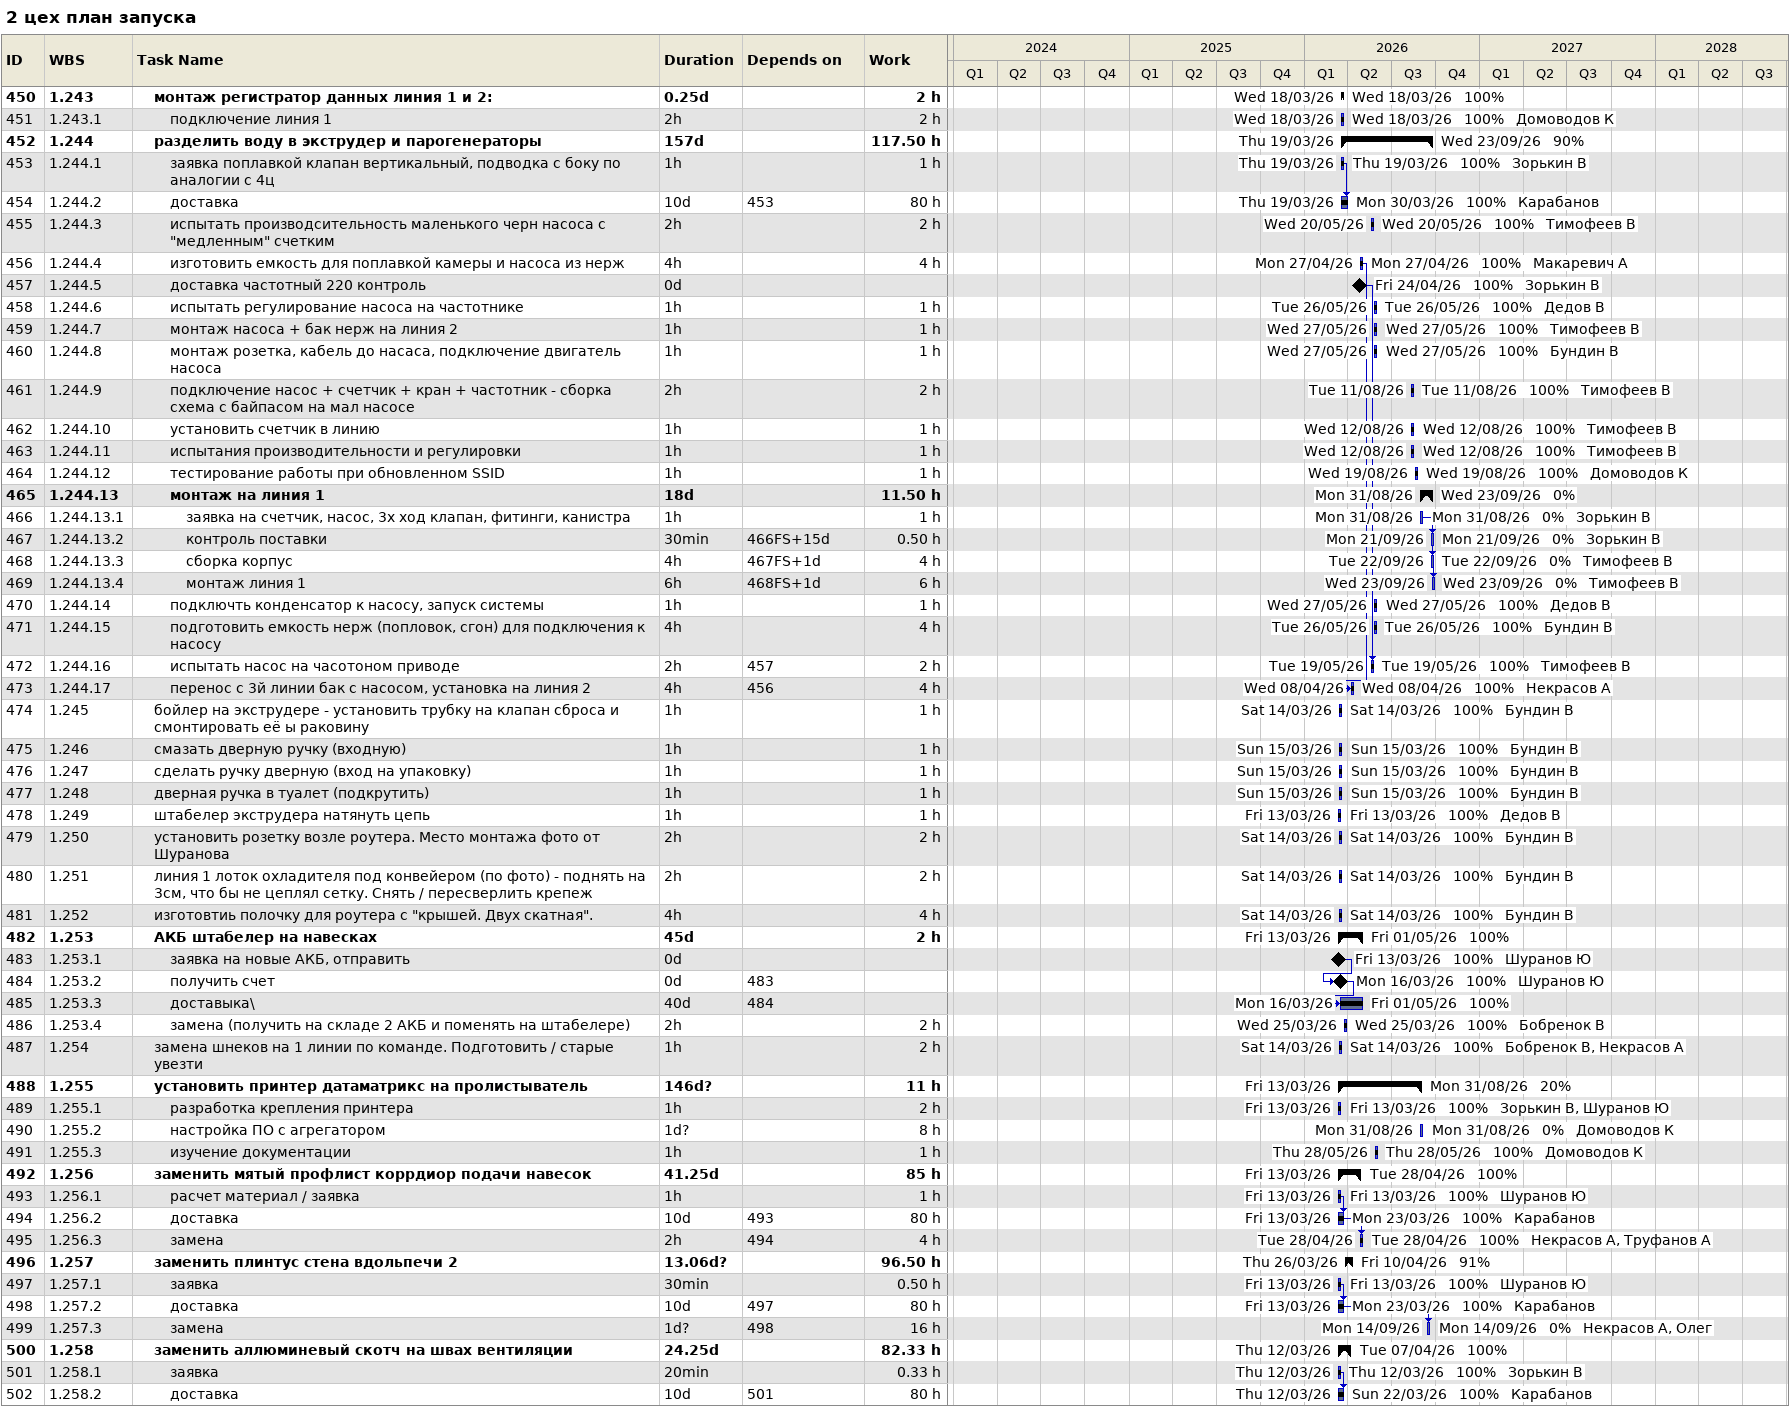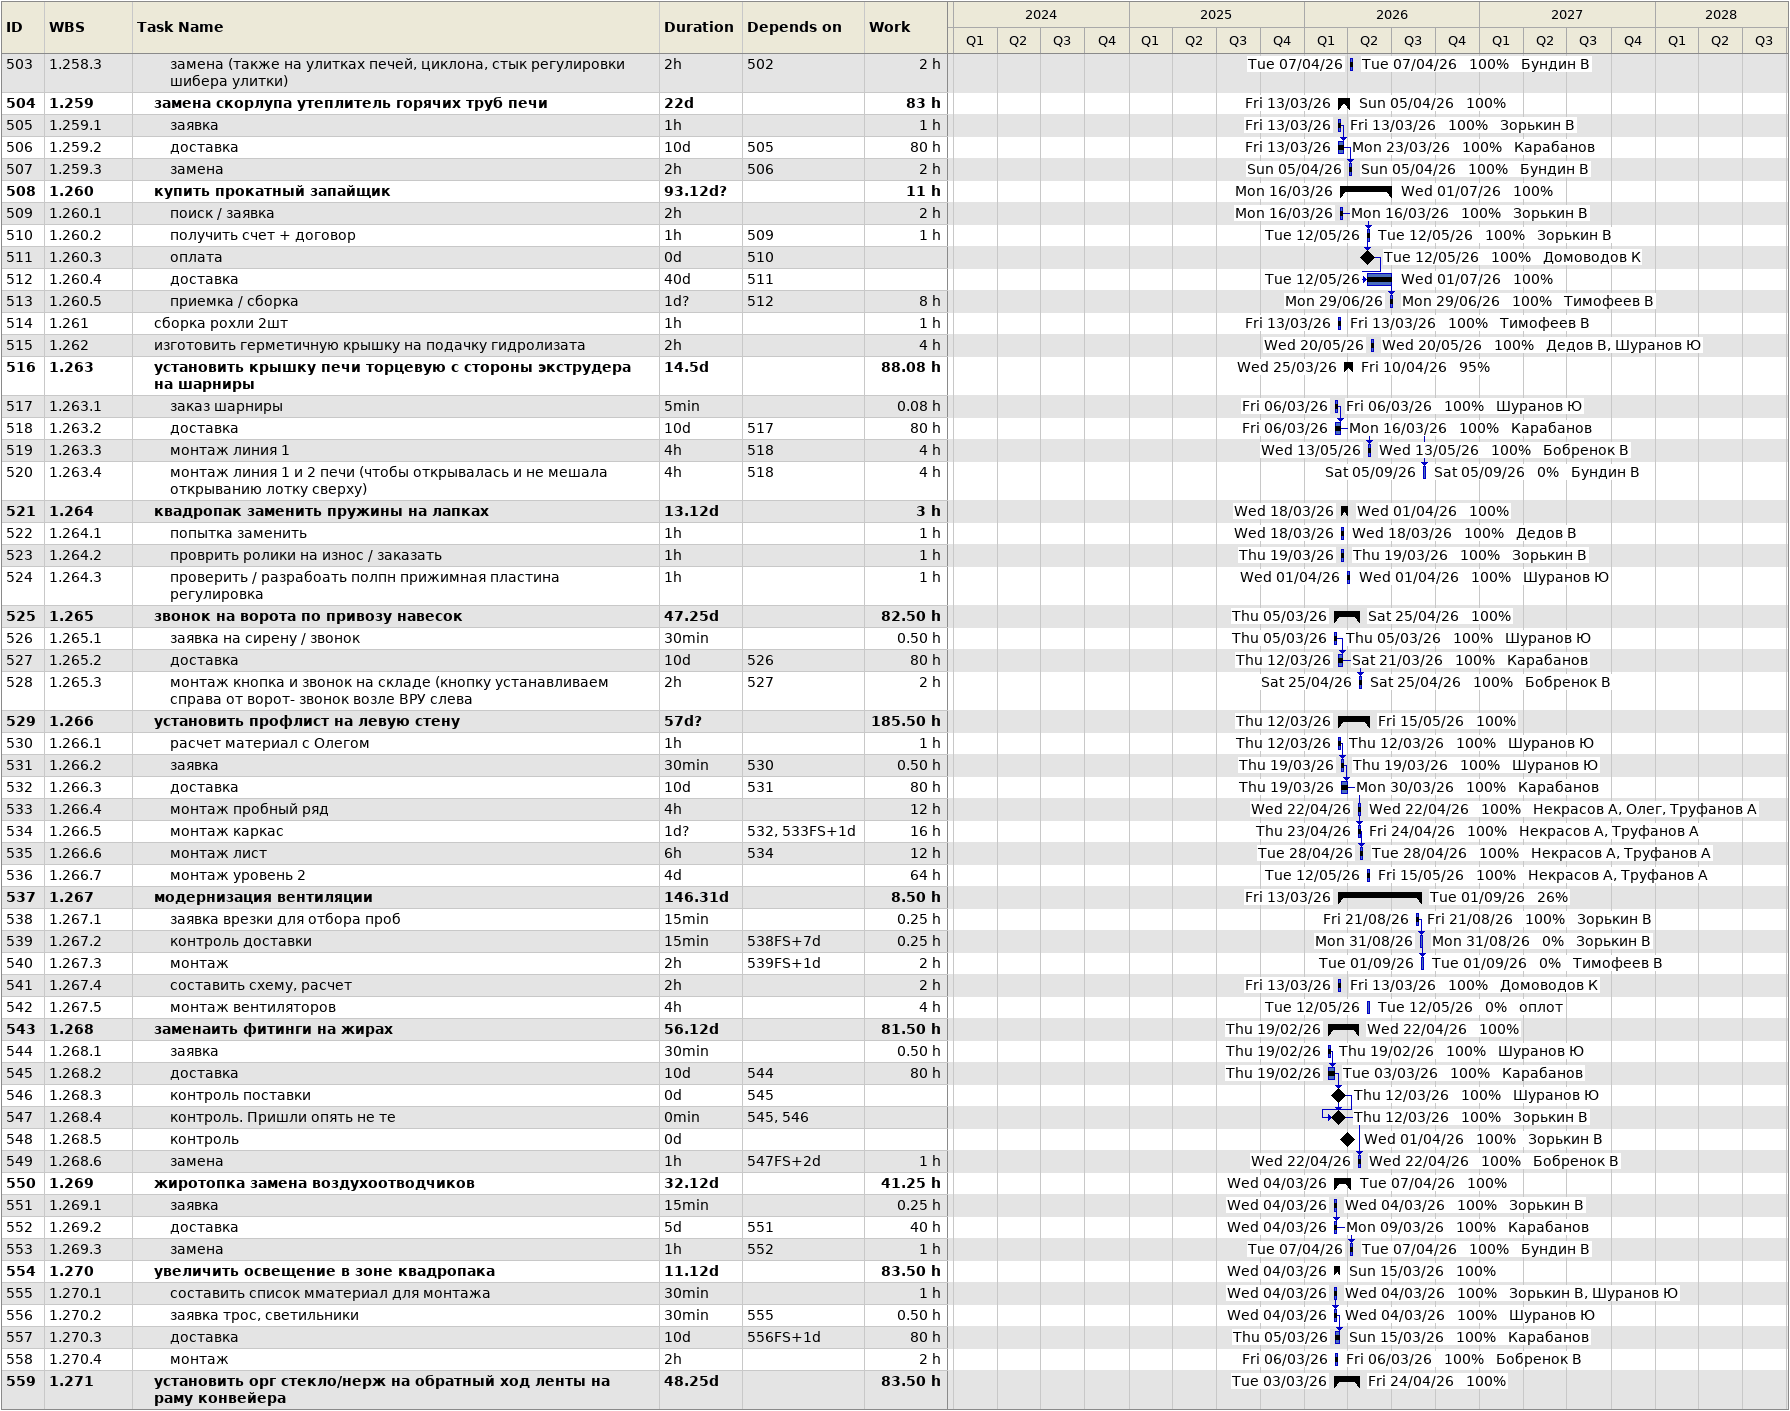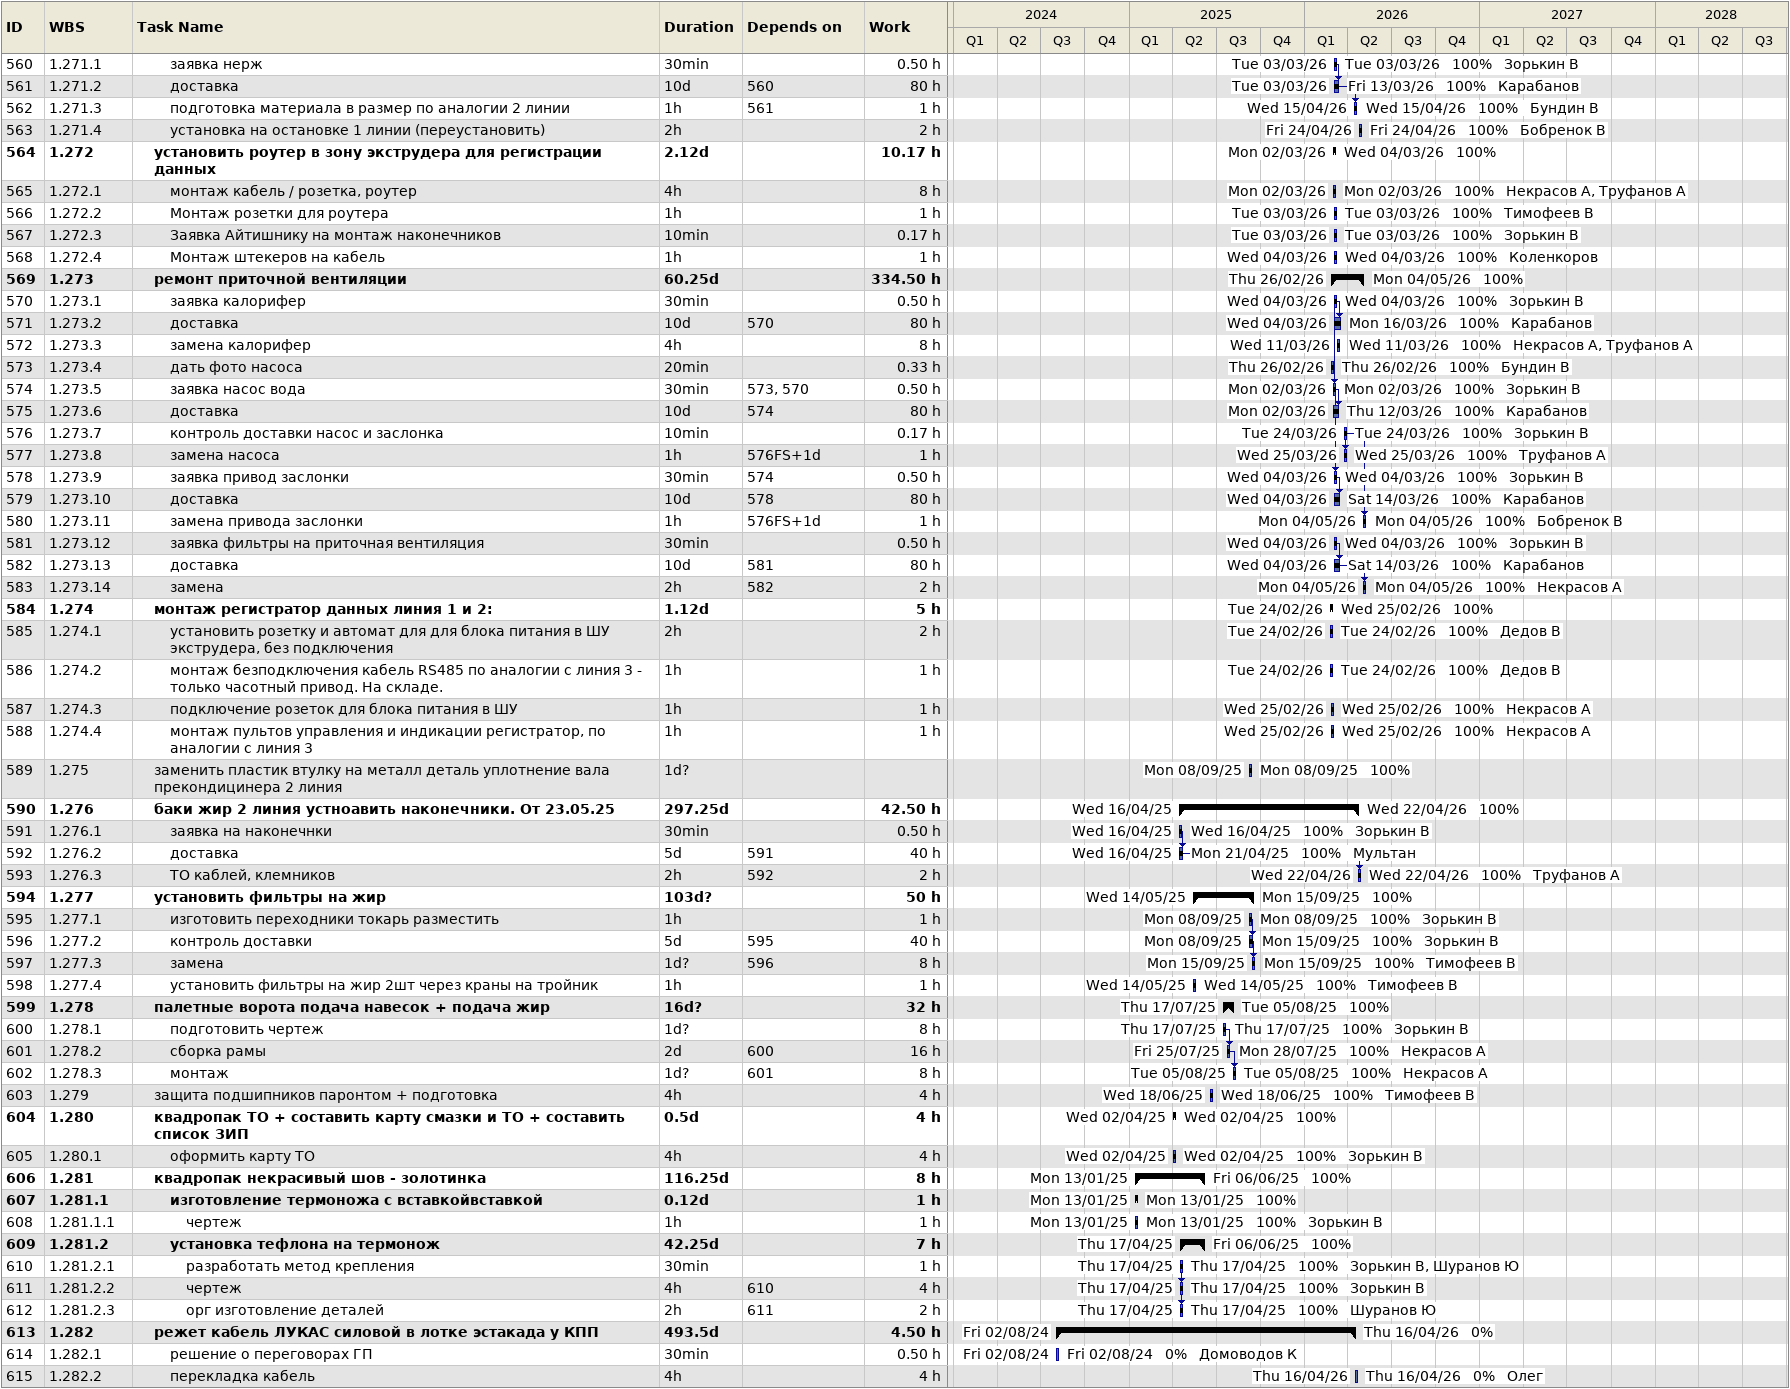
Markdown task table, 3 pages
2 цех план запуска

| ID | WBS | Task | Duration | Start | Finish | Predecessors | Resources | % complete | Work (h) |
|---|---|---|---|---|---|---|---|---|---|
| 450 | 1.243 | **монтаж регистратор данных линия 1 и 2:** | 0.25d | 2026-03-18 | 2026-03-18 |  |  | 100 | 2 |
| 451 | 1.243.1 | подключение линия 1 | 2h | 2026-03-18 | 2026-03-18 |  | Домоводов К | 100 | 2 |
| 452 | 1.244 | **разделить воду в экструдер и парогенераторы** | 157d | 2026-03-19 | 2026-09-23 |  |  | 90 | 117.50 |
| 453 | 1.244.1 | заявка поплавкой клапан вертикальный, подводка с боку по аналогии с 4ц | 1h | 2026-03-19 | 2026-03-19 |  | Зорькин В | 100 | 1 |
| 454 | 1.244.2 | доставка | 10d | 2026-03-19 | 2026-03-30 | 453 | Карабанов | 100 | 80 |
| 455 | 1.244.3 | испытать производсительность маленького черн насоса с "медленным" счетким | 2h | 2026-05-20 | 2026-05-20 |  | Тимофеев В | 100 | 2 |
| 456 | 1.244.4 | изготовить емкость для поплавкой камеры и насоса из нерж | 4h | 2026-04-27 | 2026-04-27 |  | Макаревич А | 100 | 4 |
| 457 | 1.244.5 | доставка частотный 220 контроль | 0d | 2026-04-24 | 2026-04-24 |  | Зорькин В | 100 |  |
| 458 | 1.244.6 | испытать регулирование насоса на частотнике | 1h | 2026-05-26 | 2026-05-26 |  | Дедов В | 100 | 1 |
| 459 | 1.244.7 | монтаж насоса + бак нерж на линия 2 | 1h | 2026-05-27 | 2026-05-27 |  | Тимофеев В | 100 | 1 |
| 460 | 1.244.8 | монтаж розетка, кабель до насаса, подключение двигатель насоса | 1h | 2026-05-27 | 2026-05-27 |  | Бундин В | 100 | 1 |
| 461 | 1.244.9 | подключение насос + счетчик + кран + частотник - сборка схема с байпасом на мал насосе | 2h | 2026-08-11 | 2026-08-11 |  | Тимофеев В | 100 | 2 |
| 462 | 1.244.10 | установить счетчик в линию | 1h | 2026-08-12 | 2026-08-12 |  | Тимофеев В | 100 | 1 |
| 463 | 1.244.11 | испытания производительности и регулировки | 1h | 2026-08-12 | 2026-08-12 |  | Тимофеев В | 100 | 1 |
| 464 | 1.244.12 | тестирование работы при обновленном SSID | 1h | 2026-08-19 | 2026-08-19 |  | Домоводов К | 100 | 1 |
| 465 | 1.244.13 | **монтаж на линия 1** | 18d | 2026-08-31 | 2026-09-23 |  |  | 0 | 11.50 |
| 466 | 1.244.13.1 | заявка на счетчик, насос, 3х ход клапан, фитинги, канистра | 1h | 2026-08-31 | 2026-08-31 |  | Зорькин В | 0 | 1 |
| 467 | 1.244.13.2 | контроль поставки | 30min | 2026-09-21 | 2026-09-21 | 466FS+15d | Зорькин В | 0 | 0.50 |
| 468 | 1.244.13.3 | сборка корпус | 4h | 2026-09-22 | 2026-09-22 | 467FS+1d | Тимофеев В | 0 | 4 |
| 469 | 1.244.13.4 | монтаж линия 1 | 6h | 2026-09-23 | 2026-09-23 | 468FS+1d | Тимофеев В | 0 | 6 |
| 470 | 1.244.14 | подключть конденсатор к насосу, запуск системы | 1h | 2026-05-27 | 2026-05-27 |  | Дедов В | 100 | 1 |
| 471 | 1.244.15 | подготовить емкость нерж (попловок, сгон) для подключения к насосу | 4h | 2026-05-26 | 2026-05-26 |  | Бундин В | 100 | 4 |
| 472 | 1.244.16 | испытать насос на часотоном приводе | 2h | 2026-05-19 | 2026-05-19 | 457 | Тимофеев В | 100 | 2 |
| 473 | 1.244.17 | перенос с 3й линии бак с насосом, установка на линия 2 | 4h | 2026-04-08 | 2026-04-08 | 456 | Некрасов А | 100 | 4 |
| 474 | 1.245 | бойлер на экструдере - установить трубку на клапан сброса и смонтировать её ы раковину | 1h | 2026-03-14 | 2026-03-14 |  | Бундин В | 100 | 1 |
| 475 | 1.246 | смазать дверную ручку (входную) | 1h | 2026-03-15 | 2026-03-15 |  | Бундин В | 100 | 1 |
| 476 | 1.247 | сделать ручку дверную (вход на упаковку) | 1h | 2026-03-15 | 2026-03-15 |  | Бундин В | 100 | 1 |
| 477 | 1.248 | дверная ручка в туалет (подкрутить) | 1h | 2026-03-15 | 2026-03-15 |  | Бундин В | 100 | 1 |
| 478 | 1.249 | штабелер экструдера натянуть цепь | 1h | 2026-03-13 | 2026-03-13 |  | Дедов В | 100 | 1 |
| 479 | 1.250 | установить розетку возле роутера. Место монтажа фото от Шуранова | 2h | 2026-03-14 | 2026-03-14 |  | Бундин В | 100 | 2 |
| 480 | 1.251 | линия 1 лоток охладителя под конвейером (по фото) - поднять на 3см, что бы не цеплял сетку. Снять / пересверлить крепеж | 2h | 2026-03-14 | 2026-03-14 |  | Бундин В | 100 | 2 |
| 481 | 1.252 | изготовтиь полочку для роутера с "крышей. Двух скатная". | 4h | 2026-03-14 | 2026-03-14 |  | Бундин В | 100 | 4 |
| 482 | 1.253 | **АКБ штабелер на навесках** | 45d | 2026-03-13 | 2026-05-01 |  |  | 100 | 2 |
| 483 | 1.253.1 | заявка на новые АКБ, отправить | 0d | 2026-03-13 | 2026-03-13 |  | Шуранов Ю | 100 |  |
| 484 | 1.253.2 | получить счет | 0d | 2026-03-16 | 2026-03-16 | 483 | Шуранов Ю | 100 |  |
| 485 | 1.253.3 | доставыка\ | 40d | 2026-03-16 | 2026-05-01 | 484 |  | 100 |  |
| 486 | 1.253.4 | замена (получить на складе 2 АКБ и поменять на штабелере) | 2h | 2026-03-25 | 2026-03-25 |  | Бобренок В | 100 | 2 |
| 487 | 1.254 | замена шнеков на 1 линии по команде. Подготовить / старые увезти | 1h | 2026-03-14 | 2026-03-14 |  | Бобренок В, Некрасов А | 100 | 2 |
| 488 | 1.255 | **установить принтер датаматрикс на пролистыватель** | 146d? | 2026-03-13 | 2026-08-31 |  |  | 20 | 11 |
| 489 | 1.255.1 | разработка крепления принтера | 1h | 2026-03-13 | 2026-03-13 |  | Зорькин В, Шуранов Ю | 100 | 2 |
| 490 | 1.255.2 | настройка ПО с агрегатором | 1d? | 2026-08-31 | 2026-08-31 |  | Домоводов К | 0 | 8 |
| 491 | 1.255.3 | изучение документации | 1h | 2026-05-28 | 2026-05-28 |  | Домоводов К | 100 | 1 |
| 492 | 1.256 | **заменить мятый профлист коррдиор подачи навесок** | 41.25d | 2026-03-13 | 2026-04-28 |  |  | 100 | 85 |
| 493 | 1.256.1 | расчет материал / заявка | 1h | 2026-03-13 | 2026-03-13 |  | Шуранов Ю | 100 | 1 |
| 494 | 1.256.2 | доставка | 10d | 2026-03-13 | 2026-03-23 | 493 | Карабанов | 100 | 80 |
| 495 | 1.256.3 | замена | 2h | 2026-04-28 | 2026-04-28 | 494 | Некрасов А, Труфанов А | 100 | 4 |
| 496 | 1.257 | **заменить плинтус стена вдольпечи 2** | 13.06d? | 2026-03-26 | 2026-04-10 |  |  | 91 | 96.50 |
| 497 | 1.257.1 | заявка | 30min | 2026-03-13 | 2026-03-13 |  | Шуранов Ю | 100 | 0.50 |
| 498 | 1.257.2 | доставка | 10d | 2026-03-13 | 2026-03-23 | 497 | Карабанов | 100 | 80 |
| 499 | 1.257.3 | замена | 1d? | 2026-09-14 | 2026-09-14 | 498 | Некрасов А, Олег | 0 | 16 |
| 500 | 1.258 | **заменить аллюминевый скотч на швах вентиляции** | 24.25d | 2026-03-12 | 2026-04-07 |  |  | 100 | 82.33 |
| 501 | 1.258.1 | заявка | 20min | 2026-03-12 | 2026-03-12 |  | Зорькин В | 100 | 0.33 |
| 502 | 1.258.2 | доставка | 10d | 2026-03-12 | 2026-03-22 | 501 | Карабанов | 100 | 80 |
| 503 | 1.258.3 | замена (также на улитках печей, циклона, стык регулировки шибера улитки) | 2h | 2026-04-07 | 2026-04-07 | 502 | Бундин В | 100 | 2 |
| 504 | 1.259 | **замена скорлупа утеплитель горячих труб печи** | 22d | 2026-03-13 | 2026-04-05 |  |  | 100 | 83 |
| 505 | 1.259.1 | заявка | 1h | 2026-03-13 | 2026-03-13 |  | Зорькин В | 100 | 1 |
| 506 | 1.259.2 | доставка | 10d | 2026-03-13 | 2026-03-23 | 505 | Карабанов | 100 | 80 |
| 507 | 1.259.3 | замена | 2h | 2026-04-05 | 2026-04-05 | 506 | Бундин В | 100 | 2 |
| 508 | 1.260 | **купить прокатный запайщик** | 93.12d? | 2026-03-16 | 2026-07-01 |  |  | 100 | 11 |
| 509 | 1.260.1 | поиск / заявка | 2h | 2026-03-16 | 2026-03-16 |  | Зорькин В | 100 | 2 |
| 510 | 1.260.2 | получить счет + договор | 1h | 2026-05-12 | 2026-05-12 | 509 | Зорькин В | 100 | 1 |
| 511 | 1.260.3 | оплата | 0d | 2026-05-12 | 2026-05-12 | 510 | Домоводов К | 100 |  |
| 512 | 1.260.4 | доставка | 40d | 2026-05-12 | 2026-07-01 | 511 |  | 100 |  |
| 513 | 1.260.5 | приемка / сборка | 1d? | 2026-06-29 | 2026-06-29 | 512 | Тимофеев В | 100 | 8 |
| 514 | 1.261 | сборка рохли 2шт | 1h | 2026-03-13 | 2026-03-13 |  | Тимофеев В | 100 | 1 |
| 515 | 1.262 | изготовить герметичную крышку на подачку гидролизата | 2h | 2026-05-20 | 2026-05-20 |  | Дедов В, Шуранов Ю | 100 | 4 |
| 516 | 1.263 | **установить крышку печи торцевую с стороны экструдера на шарниры** | 14.5d | 2026-03-25 | 2026-04-10 |  |  | 95 | 88.08 |
| 517 | 1.263.1 | заказ шарниры | 5min | 2026-03-06 | 2026-03-06 |  | Шуранов Ю | 100 | 0.08 |
| 518 | 1.263.2 | доставка | 10d | 2026-03-06 | 2026-03-16 | 517 | Карабанов | 100 | 80 |
| 519 | 1.263.3 | монтаж линия 1 | 4h | 2026-05-13 | 2026-05-13 | 518 | Бобренок В | 100 | 4 |
| 520 | 1.263.4 | монтаж линия 1 и 2 печи (чтобы открывалась и не мешала открыванию лотку сверху) | 4h | 2026-09-05 | 2026-09-05 | 518 | Бундин В | 0 | 4 |
| 521 | 1.264 | **квадропак заменить пружины на лапках** | 13.12d | 2026-03-18 | 2026-04-01 |  |  | 100 | 3 |
| 522 | 1.264.1 | попытка заменить | 1h | 2026-03-18 | 2026-03-18 |  | Дедов В | 100 | 1 |
| 523 | 1.264.2 | проврить ролики на износ / заказать | 1h | 2026-03-19 | 2026-03-19 |  | Зорькин В | 100 | 1 |
| 524 | 1.264.3 | проверить / разрабоать полпн прижимная пластина регулировка | 1h | 2026-04-01 | 2026-04-01 |  | Шуранов Ю | 100 | 1 |
| 525 | 1.265 | **звонок на ворота по привозу навесок** | 47.25d | 2026-03-05 | 2026-04-25 |  |  | 100 | 82.50 |
| 526 | 1.265.1 | заявка на сирену / звонок | 30min | 2026-03-05 | 2026-03-05 |  | Шуранов Ю | 100 | 0.50 |
| 527 | 1.265.2 | доставка | 10d | 2026-03-12 | 2026-03-21 | 526 | Карабанов | 100 | 80 |
| 528 | 1.265.3 | монтаж кнопка и звонок на складе (кнопку устанавливаем справа от ворот- звонок возле ВРУ слева | 2h | 2026-04-25 | 2026-04-25 | 527 | Бобренок В | 100 | 2 |
| 529 | 1.266 | **установить профлист на левую стену** | 57d? | 2026-03-12 | 2026-05-15 |  |  | 100 | 185.50 |
| 530 | 1.266.1 | расчет материал с Олегом | 1h | 2026-03-12 | 2026-03-12 |  | Шуранов Ю | 100 | 1 |
| 531 | 1.266.2 | заявка | 30min | 2026-03-19 | 2026-03-19 | 530 | Шуранов Ю | 100 | 0.50 |
| 532 | 1.266.3 | доставка | 10d | 2026-03-19 | 2026-03-30 | 531 | Карабанов | 100 | 80 |
| 533 | 1.266.4 | монтаж пробный ряд | 4h | 2026-04-22 | 2026-04-22 |  | Некрасов А, Олег, Труфанов А | 100 | 12 |
| 534 | 1.266.5 | монтаж каркас | 1d? | 2026-04-23 | 2026-04-24 | 532, 533FS+1d | Некрасов А, Труфанов А | 100 | 16 |
| 535 | 1.266.6 | монтаж лист | 6h | 2026-04-28 | 2026-04-28 | 534 | Некрасов А, Труфанов А | 100 | 12 |
| 536 | 1.266.7 | монтаж уровень 2 | 4d | 2026-05-12 | 2026-05-15 |  | Некрасов А, Труфанов А | 100 | 64 |
| 537 | 1.267 | **модернизация вентиляции** | 146.31d | 2026-03-13 | 2026-09-01 |  |  | 26 | 8.50 |
| 538 | 1.267.1 | заявка врезки для отбора проб | 15min | 2026-08-21 | 2026-08-21 |  | Зорькин В | 100 | 0.25 |
| 539 | 1.267.2 | контроль доставки | 15min | 2026-08-31 | 2026-08-31 | 538FS+7d | Зорькин В | 0 | 0.25 |
| 540 | 1.267.3 | монтаж | 2h | 2026-09-01 | 2026-09-01 | 539FS+1d | Тимофеев В | 0 | 2 |
| 541 | 1.267.4 | составить схему, расчет | 2h | 2026-03-13 | 2026-03-13 |  | Домоводов К | 100 | 2 |
| 542 | 1.267.5 | монтаж вентиляторов | 4h | 2026-05-12 | 2026-05-12 |  | оплот | 0 | 4 |
| 543 | 1.268 | **заменаить фитинги на жирах** | 56.12d | 2026-02-19 | 2026-04-22 |  |  | 100 | 81.50 |
| 544 | 1.268.1 | заявка | 30min | 2026-02-19 | 2026-02-19 |  | Шуранов Ю | 100 | 0.50 |
| 545 | 1.268.2 | доставка | 10d | 2026-02-19 | 2026-03-03 | 544 | Карабанов | 100 | 80 |
| 546 | 1.268.3 | контроль поставки | 0d | 2026-03-12 | 2026-03-12 | 545 | Шуранов Ю | 100 |  |
| 547 | 1.268.4 | контроль. Пришли опять не те | 0min | 2026-03-12 | 2026-03-12 | 545, 546 | Зорькин В | 100 |  |
| 548 | 1.268.5 | контроль | 0d | 2026-04-01 | 2026-04-01 |  | Зорькин В | 100 |  |
| 549 | 1.268.6 | замена | 1h | 2026-04-22 | 2026-04-22 | 547FS+2d | Бобренок В | 100 | 1 |
| 550 | 1.269 | **жиротопка замена воздухоотводчиков** | 32.12d | 2026-03-04 | 2026-04-07 |  |  | 100 | 41.25 |
| 551 | 1.269.1 | заявка | 15min | 2026-03-04 | 2026-03-04 |  | Зорькин В | 100 | 0.25 |
| 552 | 1.269.2 | доставка | 5d | 2026-03-04 | 2026-03-09 | 551 | Карабанов | 100 | 40 |
| 553 | 1.269.3 | замена | 1h | 2026-04-07 | 2026-04-07 | 552 | Бундин В | 100 | 1 |
| 554 | 1.270 | **увеличить освещение в зоне квадропака** | 11.12d | 2026-03-04 | 2026-03-15 |  |  | 100 | 83.50 |
| 555 | 1.270.1 | составить список мматериал для монтажа | 30min | 2026-03-04 | 2026-03-04 |  | Зорькин В, Шуранов Ю | 100 | 1 |
| 556 | 1.270.2 | заявка трос, светильники | 30min | 2026-03-04 | 2026-03-04 | 555 | Шуранов Ю | 100 | 0.50 |
| 557 | 1.270.3 | доставка | 10d | 2026-03-05 | 2026-03-15 | 556FS+1d | Карабанов | 100 | 80 |
| 558 | 1.270.4 | монтаж | 2h | 2026-03-06 | 2026-03-06 |  | Бобренок В | 100 | 2 |
| 559 | 1.271 | **установить орг стекло/нерж на обратный ход ленты на раму конвейера** | 48.25d | 2026-03-03 | 2026-04-24 |  |  | 100 | 83.50 |
| 560 | 1.271.1 | заявка нерж | 30min | 2026-03-03 | 2026-03-03 |  | Зорькин В | 100 | 0.50 |
| 561 | 1.271.2 | доставка | 10d | 2026-03-03 | 2026-03-13 | 560 | Карабанов | 100 | 80 |
| 562 | 1.271.3 | подготовка материала в размер по аналогии 2 линии | 1h | 2026-04-15 | 2026-04-15 | 561 | Бундин В | 100 | 1 |
| 563 | 1.271.4 | установка на остановке 1 линии (переустановить) | 2h | 2026-04-24 | 2026-04-24 |  | Бобренок В | 100 | 2 |
| 564 | 1.272 | **установить роутер в зону экструдера для регистрации данных** | 2.12d | 2026-03-02 | 2026-03-04 |  |  | 100 | 10.17 |
| 565 | 1.272.1 | монтаж кабель / розетка, роутер | 4h | 2026-03-02 | 2026-03-02 |  | Некрасов А, Труфанов А | 100 | 8 |
| 566 | 1.272.2 | Монтаж розетки для роутера | 1h | 2026-03-03 | 2026-03-03 |  | Тимофеев В | 100 | 1 |
| 567 | 1.272.3 | Заявка Айтишнику на монтаж наконечников | 10min | 2026-03-03 | 2026-03-03 |  | Зорькин В | 100 | 0.17 |
| 568 | 1.272.4 | Монтаж штекеров на кабель | 1h | 2026-03-04 | 2026-03-04 |  | Коленкоров | 100 | 1 |
| 569 | 1.273 | **ремонт приточной вентиляции** | 60.25d | 2026-02-26 | 2026-05-04 |  |  | 100 | 334.50 |
| 570 | 1.273.1 | заявка калорифер | 30min | 2026-03-04 | 2026-03-04 |  | Зорькин В | 100 | 0.50 |
| 571 | 1.273.2 | доставка | 10d | 2026-03-04 | 2026-03-16 | 570 | Карабанов | 100 | 80 |
| 572 | 1.273.3 | замена калорифер | 4h | 2026-03-11 | 2026-03-11 |  | Некрасов А, Труфанов А | 100 | 8 |
| 573 | 1.273.4 | дать фото насоса | 20min | 2026-02-26 | 2026-02-26 |  | Бундин В | 100 | 0.33 |
| 574 | 1.273.5 | заявка насос вода | 30min | 2026-03-02 | 2026-03-02 | 573, 570 | Зорькин В | 100 | 0.50 |
| 575 | 1.273.6 | доставка | 10d | 2026-03-02 | 2026-03-12 | 574 | Карабанов | 100 | 80 |
| 576 | 1.273.7 | контроль доставки насос и заслонка | 10min | 2026-03-24 | 2026-03-24 |  | Зорькин В | 100 | 0.17 |
| 577 | 1.273.8 | замена насоса | 1h | 2026-03-25 | 2026-03-25 | 576FS+1d | Труфанов А | 100 | 1 |
| 578 | 1.273.9 | заявка привод заслонки | 30min | 2026-03-04 | 2026-03-04 | 574 | Зорькин В | 100 | 0.50 |
| 579 | 1.273.10 | доставка | 10d | 2026-03-04 | 2026-03-14 | 578 | Карабанов | 100 | 80 |
| 580 | 1.273.11 | замена привода заслонки | 1h | 2026-05-04 | 2026-05-04 | 576FS+1d | Бобренок В | 100 | 1 |
| 581 | 1.273.12 | заявка фильтры на приточная вентиляция | 30min | 2026-03-04 | 2026-03-04 |  | Зорькин В | 100 | 0.50 |
| 582 | 1.273.13 | доставка | 10d | 2026-03-04 | 2026-03-14 | 581 | Карабанов | 100 | 80 |
| 583 | 1.273.14 | замена | 2h | 2026-05-04 | 2026-05-04 | 582 | Некрасов А | 100 | 2 |
| 584 | 1.274 | **монтаж регистратор данных линия 1 и 2:** | 1.12d | 2026-02-24 | 2026-02-25 |  |  | 100 | 5 |
| 585 | 1.274.1 | установить розетку и автомат для для блока питания в ШУ экструдера, без подключения | 2h | 2026-02-24 | 2026-02-24 |  | Дедов В | 100 | 2 |
| 586 | 1.274.2 | монтаж безподключения кабель RS485 по аналогии с линия 3 - только часотный привод. На складе. | 1h | 2026-02-24 | 2026-02-24 |  | Дедов В | 100 | 1 |
| 587 | 1.274.3 | подключение розеток для блока питания в ШУ | 1h | 2026-02-25 | 2026-02-25 |  | Некрасов А | 100 | 1 |
| 588 | 1.274.4 | монтаж пультов управления и индикации регистратор, по аналогии с линия 3 | 1h | 2026-02-25 | 2026-02-25 |  | Некрасов А | 100 | 1 |
| 589 | 1.275 | заменить пластик втулку на металл деталь уплотнение вала прекондицинера 2 линия | 1d? | 2025-09-08 | 2025-09-08 |  |  | 100 |  |
| 590 | 1.276 | **баки жир 2 линия устноавить наконечники. От 23.05.25** | 297.25d | 2025-04-16 | 2026-04-22 |  |  | 100 | 42.50 |
| 591 | 1.276.1 | заявка на наконечнки | 30min | 2025-04-16 | 2025-04-16 |  | Зорькин В | 100 | 0.50 |
| 592 | 1.276.2 | доставка | 5d | 2025-04-16 | 2025-04-21 | 591 | Мультан | 100 | 40 |
| 593 | 1.276.3 | ТО каблей, клемников | 2h | 2026-04-22 | 2026-04-22 | 592 | Труфанов А | 100 | 2 |
| 594 | 1.277 | **установить фильтры на жир** | 103d? | 2025-05-14 | 2025-09-15 |  |  | 100 | 50 |
| 595 | 1.277.1 | изготовить переходники токарь разместить | 1h | 2025-09-08 | 2025-09-08 |  | Зорькин В | 100 | 1 |
| 596 | 1.277.2 | контроль доставки | 5d | 2025-09-08 | 2025-09-15 | 595 | Зорькин В | 100 | 40 |
| 597 | 1.277.3 | замена | 1d? | 2025-09-15 | 2025-09-15 | 596 | Тимофеев В | 100 | 8 |
| 598 | 1.277.4 | установить фильтры на жир 2шт через краны на тройник | 1h | 2025-05-14 | 2025-05-14 |  | Тимофеев В | 100 | 1 |
| 599 | 1.278 | **палетные ворота подача навесок + подача жир** | 16d? | 2025-07-17 | 2025-08-05 |  |  | 100 | 32 |
| 600 | 1.278.1 | подготовить чертеж | 1d? | 2025-07-17 | 2025-07-17 |  | Зорькин В | 100 | 8 |
| 601 | 1.278.2 | сборка рамы | 2d | 2025-07-25 | 2025-07-28 | 600 | Некрасов А | 100 | 16 |
| 602 | 1.278.3 | монтаж | 1d? | 2025-08-05 | 2025-08-05 | 601 | Некрасов А | 100 | 8 |
| 603 | 1.279 | защита подшипников паронтом + подготовка | 4h | 2025-06-18 | 2025-06-18 |  | Тимофеев В | 100 | 4 |
| 604 | 1.280 | **квадропак ТО + составить карту смазки и ТО + составить список ЗИП** | 0.5d | 2025-04-02 | 2025-04-02 |  |  | 100 | 4 |
| 605 | 1.280.1 | оформить карту ТО | 4h | 2025-04-02 | 2025-04-02 |  | Зорькин В | 100 | 4 |
| 606 | 1.281 | **квадропак некрасивый шов - золотинка** | 116.25d | 2025-01-13 | 2025-06-06 |  |  | 100 | 8 |
| 607 | 1.281.1 | **изготовление термоножа с вставкойвставкой** | 0.12d | 2025-01-13 | 2025-01-13 |  |  | 100 | 1 |
| 608 | 1.281.1.1 | чертеж | 1h | 2025-01-13 | 2025-01-13 |  | Зорькин В | 100 | 1 |
| 609 | 1.281.2 | **установка тефлона на термонож** | 42.25d | 2025-04-17 | 2025-06-06 |  |  | 100 | 7 |
| 610 | 1.281.2.1 | разработать метод крепления | 30min | 2025-04-17 | 2025-04-17 |  | Зорькин В, Шуранов Ю | 100 | 1 |
| 611 | 1.281.2.2 | чертеж | 4h | 2025-04-17 | 2025-04-17 | 610 | Зорькин В | 100 | 4 |
| 612 | 1.281.2.3 | орг изготовление деталей | 2h | 2025-04-17 | 2025-04-17 | 611 | Шуранов Ю | 100 | 2 |
| 613 | 1.282 | **режет кабель ЛУКАС силовой в лотке эстакада у КПП** | 493.5d | 2024-08-02 | 2026-04-16 |  |  | 0 | 4.50 |
| 614 | 1.282.1 | решение о переговорах ГП | 30min | 2024-08-02 | 2024-08-02 |  | Домоводов К | 0 | 0.50 |
| 615 | 1.282.2 | перекладка кабель | 4h | 2026-04-16 | 2026-04-16 |  | Олег | 0 | 4 |
